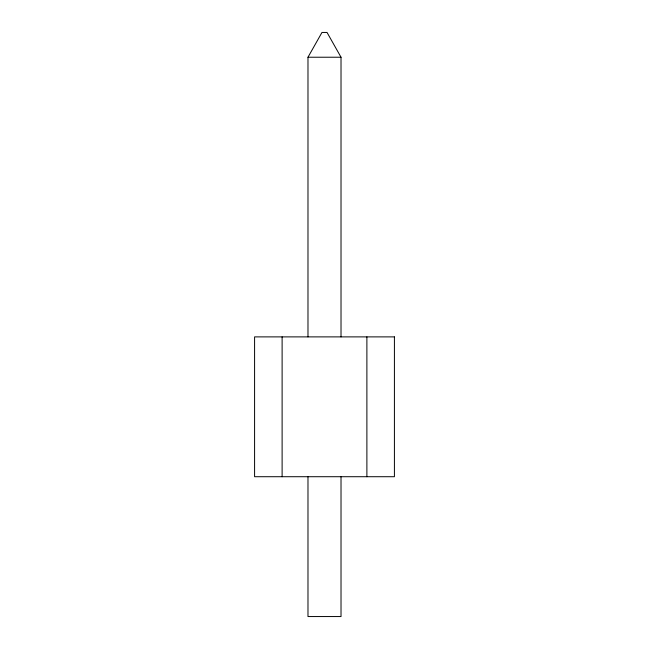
<?xml version="1.0" encoding="UTF-8"?>
<svg xmlns="http://www.w3.org/2000/svg" width="649" height="649" viewBox="0 0 649 649"><rect width="100%" height="100%" fill="white"/><g stroke="black" fill="none" stroke-linecap="round" stroke-linejoin="round"><path stroke-width="0.97" d="M307.983 336.888L307.983 57.226L321.969 32.45L327.031 32.45L341.017 57.226L341.017 336.888M307.983 57.226L341.017 57.226M366.888 336.888L366.888 476.715M341.017 476.715L341.017 616.55L307.983 616.55L307.983 476.715M282.112 336.888L282.112 476.715M394.414 336.888L254.586 336.888L254.586 476.715L394.414 476.715L394.414 336.888"/></g></svg>
